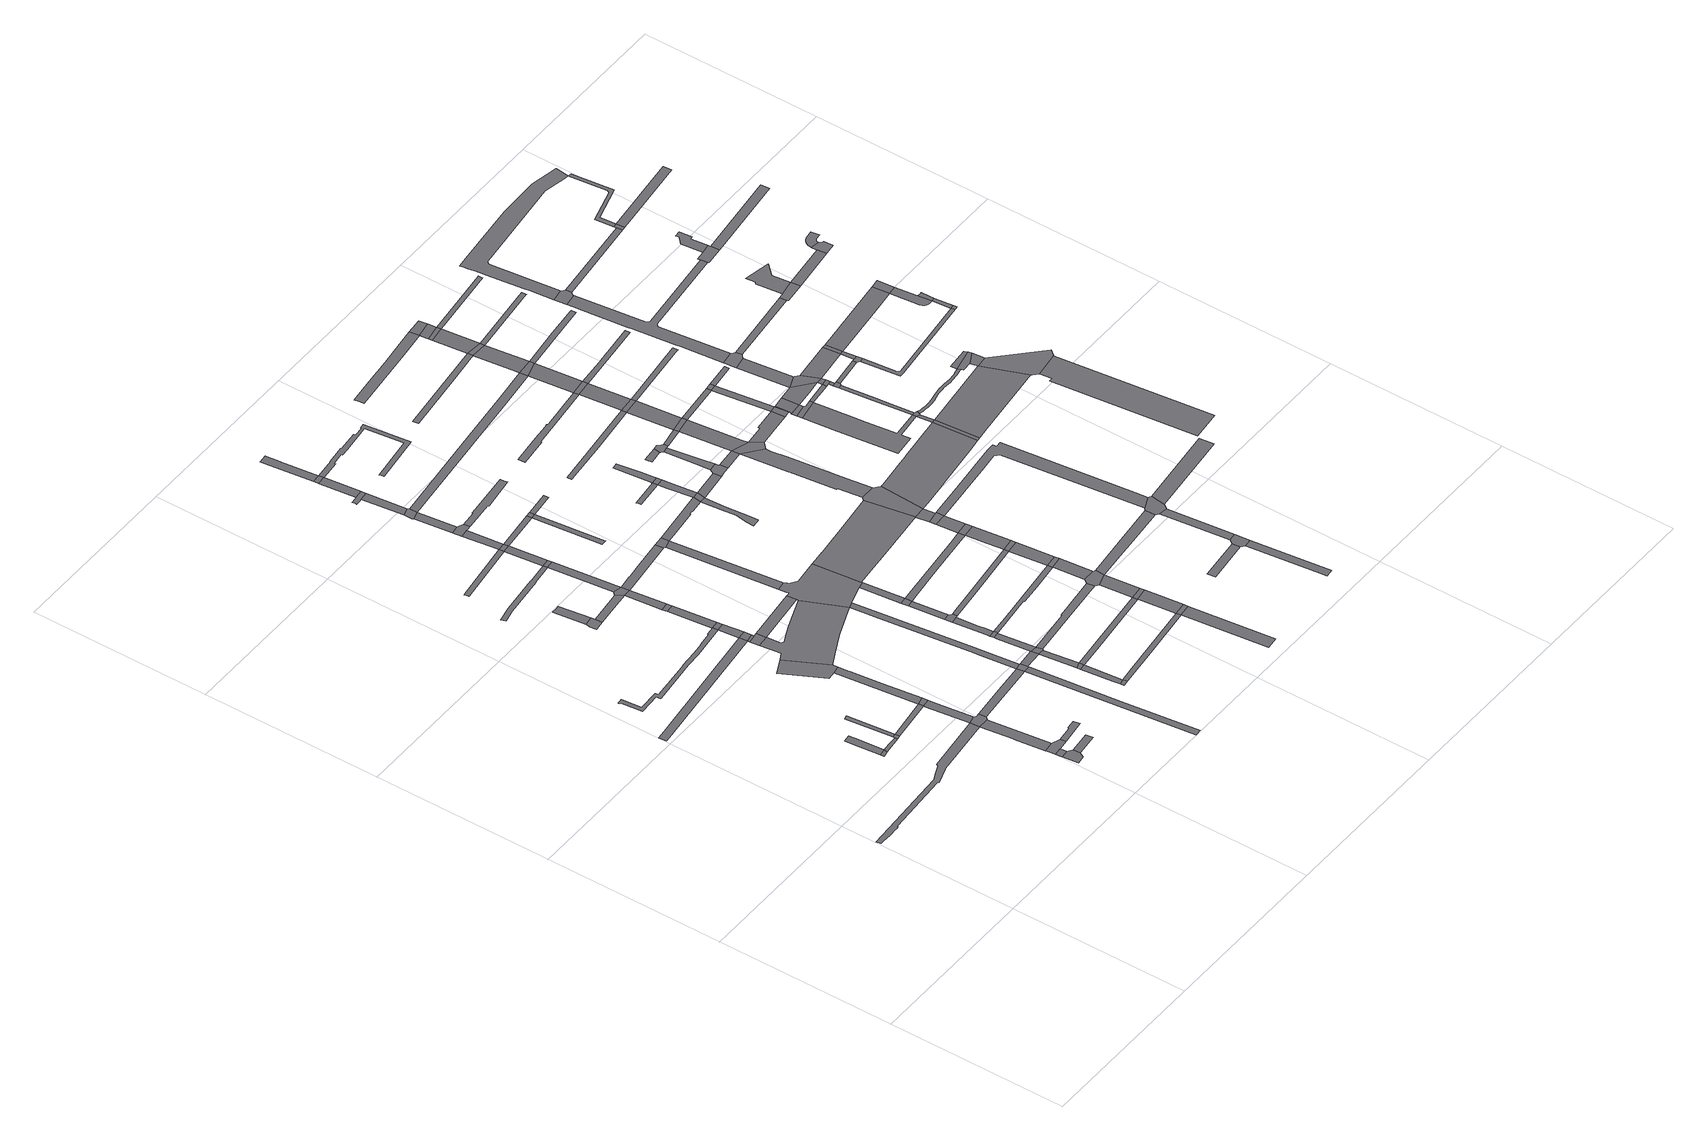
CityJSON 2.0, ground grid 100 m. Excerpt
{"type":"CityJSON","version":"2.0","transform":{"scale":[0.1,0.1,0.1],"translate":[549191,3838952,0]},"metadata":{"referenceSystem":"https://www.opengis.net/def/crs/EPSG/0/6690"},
"CityObjects":{
"road1":{"type":"Road","attributes":{"RoadStructureAttribute.sectionType":"1"},"geometry":[{"type":"MultiSurface","lod":"1","boundaries":[[[0,1,2,3,4,5,6,7,8,9,10,11,12,13,14,15,16,17,18,19,20,21,22]]]}]},
"road2":{"type":"Road","geometry":[{"type":"MultiSurface","lod":"1","boundaries":[[[23,24,25,26]]]}]},
"road3":{"type":"Road","geometry":[{"type":"MultiSurface","lod":"1","boundaries":[[[27,28,29,30,31,24,23]]]}]},
"road4":{"type":"Road","attributes":{"RoadStructureAttribute.sectionType":"1"},"geometry":[{"type":"MultiSurface","lod":"1","boundaries":[[[32,33,23,26,34]]]}]},
"road5":{"type":"Road","geometry":[{"type":"MultiSurface","lod":"1","boundaries":[[[35,36,32,34,37]]]}]},
"road6":{"type":"Road","attributes":{"RoadStructureAttribute.sectionType":"1"},"geometry":[{"type":"MultiSurface","lod":"1","boundaries":[[[38,39,40,41,42,43]]]}]},
"road7":{"type":"Road","attributes":{"RoadStructureAttribute.sectionType":"1"},"geometry":[{"type":"MultiSurface","lod":"1","boundaries":[[[44,45,46,47,36,35]]]}]},
"road8":{"type":"Road","attributes":{"RoadStructureAttribute.sectionType":"1"},"geometry":[{"type":"MultiSurface","lod":"1","boundaries":[[[48,49,50,51,52,53,54,55,56,57,58,59,60,61,62,63,64,65,66,67,68,69,70,71,72]]]}]},
"road9":{"type":"Road","attributes":{"RoadStructureAttribute.sectionType":"1"},"geometry":[{"type":"MultiSurface","lod":"1","boundaries":[[[73,35,37,74]]]}]},
"road10":{"type":"Road","geometry":[{"type":"MultiSurface","lod":"1","boundaries":[[[75,76,77,78,79,80]]]}]},
"road11":{"type":"Road","attributes":{"RoadStructureAttribute.sectionType":"1"},"geometry":[{"type":"MultiSurface","lod":"1","boundaries":[[[81,82,76,75]]]}]},
"road12":{"type":"Road","geometry":[{"type":"MultiSurface","lod":"1","boundaries":[[[83,84,85,86,82,81,87,88]]]}]},
"road13":{"type":"Road","attributes":{"RoadStructureAttribute.sectionType":"1"},"geometry":[{"type":"MultiSurface","lod":"1","boundaries":[[[22,89,90,84,83,91]]]}]},
"road14":{"type":"Road","geometry":[{"type":"MultiSurface","lod":"1","boundaries":[[[92,93,0,22,91,94,95]]]}]},
"road15":{"type":"Road","geometry":[{"type":"MultiSurface","lod":"1","boundaries":[[[96,97,80,79]]]}]},
"road16":{"type":"Road","attributes":{"RoadStructureAttribute.sectionType":"1"},"geometry":[{"type":"MultiSurface","lod":"1","boundaries":[[[98,99,74,100,101,0,93]]]}]},
"road17":{"type":"Road","geometry":[{"type":"MultiSurface","lod":"1","boundaries":[[[102,73,74,99]]]}]},
"road18":{"type":"Road","geometry":[{"type":"MultiSurface","lod":"1","boundaries":[[[103,104,105,106,107,108,109]]]}]},
"road19":{"type":"Road","geometry":[{"type":"MultiSurface","lod":"1","boundaries":[[[110,111,112,113,88,87]]]}]},
"road20":{"type":"Road","geometry":[{"type":"MultiSurface","lod":"1","boundaries":[[[114,115,116,117,118,119]]]}]},
"road21":{"type":"Road","attributes":{"RoadStructureAttribute.sectionType":"1"},"geometry":[{"type":"MultiSurface","lod":"1","boundaries":[[[120,121,122,123,118,117,124,125,73,102]]]}]},
"road22":{"type":"Road","geometry":[{"type":"MultiSurface","lod":"1","boundaries":[[[126,127,128,129,104,103]]]}]},
"road23":{"type":"Road","attributes":{"RoadStructureAttribute.sectionType":"1"},"geometry":[{"type":"MultiSurface","lod":"1","boundaries":[[[130,131,132,133,134,135,136,137,138,139]]]}]},
"road24":{"type":"Road","attributes":{"RoadStructureAttribute.sectionType":"1"},"geometry":[{"type":"MultiSurface","lod":"1","boundaries":[[[140,141,109,108,142,143]]]}]},
"road25":{"type":"Road","attributes":{"RoadStructureAttribute.sectionType":"1"},"geometry":[{"type":"MultiSurface","lod":"1","boundaries":[[[144,43,145,146]]]}]},
"road26":{"type":"Road","geometry":[{"type":"MultiSurface","lod":"1","boundaries":[[[147,146,145,148,149]]]}]},
"road27":{"type":"Road","geometry":[{"type":"MultiSurface","lod":"1","boundaries":[[[150,38,43,144]]]}]},
"road28":{"type":"Road","attributes":{"RoadStructureAttribute.sectionType":"1"},"geometry":[{"type":"MultiSurface","lod":"1","boundaries":[[[151,71,38,150]]]}]},
"road29":{"type":"Road","attributes":{"RoadStructureAttribute.sectionType":"1"},"geometry":[{"type":"MultiSurface","lod":"1","boundaries":[[[152,153,154,95,94,155]]]}]},
"road30":{"type":"Road","attributes":{"RoadStructureAttribute.sectionType":"1"},"geometry":[{"type":"MultiSurface","lod":"1","boundaries":[[[156,157,158,159,160,161]]]}]},
"road31":{"type":"Road","geometry":[{"type":"MultiSurface","lod":"1","boundaries":[[[162,72,71,151]]]}]},
"road32":{"type":"Road","attributes":{"RoadStructureAttribute.sectionType":"1"},"geometry":[{"type":"MultiSurface","lod":"1","boundaries":[[[163,164,165,72,162]]]}]},
"road33":{"type":"Road","geometry":[{"type":"MultiSurface","lod":"1","boundaries":[[[166,167,164,163]]]}]},
"road34":{"type":"Road","attributes":{"RoadStructureAttribute.sectionType":"1"},"geometry":[{"type":"MultiSurface","lod":"1","boundaries":[[[168,143,169,167,166]]]}]},
"road35":{"type":"Road","geometry":[{"type":"MultiSurface","lod":"1","boundaries":[[[170,140,143,168,171]]]}]},
"road36":{"type":"Road","geometry":[{"type":"MultiSurface","lod":"1","boundaries":[[[172,173,174,175,176,177,178,179,180,181,149,148,182,183,114,119,184,185,186,187,188,189,190,191]]]}]},
"road37":{"type":"Road","attributes":{"RoadStructureAttribute.sectionType":"1"},"geometry":[{"type":"MultiSurface","lod":"1","boundaries":[[[192,193,194,195,196]]]}]},
"road38":{"type":"Road","attributes":{"RoadStructureAttribute.sectionType":"1"},"geometry":[{"type":"MultiSurface","lod":"1","boundaries":[[[197,139,170,171]]]}]},
"road39":{"type":"Road","attributes":{"RoadStructureAttribute.sectionType":"1"},"geometry":[{"type":"MultiSurface","lod":"1","boundaries":[[[198,147,149,199]]]}]},
"road40":{"type":"Road","geometry":[{"type":"MultiSurface","lod":"1","boundaries":[[[200,130,139,197]]]}]},
"road41":{"type":"Road","attributes":{"RoadStructureAttribute.sectionType":"1"},"geometry":[{"type":"MultiSurface","lod":"1","boundaries":[[[201,202,161,203,204,130,200]]]}]},
"road42":{"type":"Road","geometry":[{"type":"MultiSurface","lod":"1","boundaries":[[[205,206,152,155,194,193,207,208]]]}]},
"road43":{"type":"Road","geometry":[{"type":"MultiSurface","lod":"1","boundaries":[[[209,156,161,202]]]}]},
"road44":{"type":"Road","attributes":{"RoadStructureAttribute.sectionType":"1"},"geometry":[{"type":"MultiSurface","lod":"1","boundaries":[[[210,211,156,209]]]}]},
"road45":{"type":"Road","geometry":[{"type":"MultiSurface","lod":"1","boundaries":[[[212,213,214,215]]]}]},
"road46":{"type":"Road","geometry":[{"type":"MultiSurface","lod":"1","boundaries":[[[216,217,218,219,211,210,220,221,222]]]}]},
"road47":{"type":"Road","attributes":{"RoadStructureAttribute.sectionType":"1"},"geometry":[{"type":"MultiSurface","lod":"1","boundaries":[[[223,224,205,208,225,226]]]}]},
"road48":{"type":"Road","attributes":{"RoadStructureAttribute.sectionType":"1"},"geometry":[{"type":"MultiSurface","lod":"1","boundaries":[[[227,228,229,219,218]]]}]},
"road49":{"type":"Road","attributes":{"RoadStructureAttribute.sectionType":"1"},"geometry":[{"type":"MultiSurface","lod":"1","boundaries":[[[230,231,232,213,212]]]}]},
"road50":{"type":"Road","attributes":{"RoadStructureAttribute.sectionType":"1"},"geometry":[{"type":"MultiSurface","lod":"1","boundaries":[[[233,234,191,235,236,237,238,152,206]]]}]},
"road51":{"type":"Road","attributes":{"RoadStructureAttribute.sectionType":"1"},"geometry":[{"type":"MultiSurface","lod":"1","boundaries":[[[239,240,241,242,171,168,243]]]}]},
"road52":{"type":"Road","geometry":[{"type":"MultiSurface","lod":"1","boundaries":[[[244,245,246,229,228,247]]]}]},
"road53":{"type":"Road","geometry":[{"type":"MultiSurface","lod":"1","boundaries":[[[248,249,231,230]]]}]},
"road54":{"type":"Road","attributes":{"RoadStructureAttribute.sectionType":"1"},"geometry":[{"type":"MultiSurface","lod":"1","boundaries":[[[250,251,245,244]]]}]},
"road55":{"type":"Road","attributes":{"RoadStructureAttribute.sectionType":"1"},"geometry":[{"type":"MultiSurface","lod":"1","boundaries":[[[226,252,249,248,253]]]}]},
"road56":{"type":"Road","geometry":[{"type":"MultiSurface","lod":"1","boundaries":[[[254,255,256,257,258,259,260,261,262,251,250]]]}]},
"road57":{"type":"Road","geometry":[{"type":"MultiSurface","lod":"1","boundaries":[[[223,226,253,263,264,265]]]}]},
"road58":{"type":"Road","attributes":{"RoadStructureAttribute.sectionType":"1"},"geometry":[{"type":"MultiSurface","lod":"1","boundaries":[[[266,209,202,267,268]]]}]},
"road59":{"type":"Road","attributes":{"RoadStructureAttribute.sectionType":"1"},"geometry":[{"type":"MultiSurface","lod":"1","boundaries":[[[269,270,271,272,255,254]]]}]},
"road60":{"type":"Road","attributes":{"RoadStructureAttribute.sectionType":"1"},"geometry":[{"type":"MultiSurface","lod":"1","boundaries":[[[273,274,275,276,223,265]]]}]},
"road61":{"type":"Road","geometry":[{"type":"MultiSurface","lod":"1","boundaries":[[[277,278,279,271,270]]]}]},
"road62":{"type":"Road","geometry":[{"type":"MultiSurface","lod":"1","boundaries":[[[280,281,275,274,282]]]}]},
"road63":{"type":"Road","attributes":{"RoadStructureAttribute.sectionType":"1"},"geometry":[{"type":"MultiSurface","lod":"1","boundaries":[[[283,284,285,286,287,288,281,280]]]}]},
"road64":{"type":"Road","attributes":{"RoadStructureAttribute.sectionType":"1"},"geometry":[{"type":"MultiSurface","lod":"1","boundaries":[[[289,290,291,292,293,294,295,279,278]]]}]},
"road65":{"type":"Road","geometry":[{"type":"MultiSurface","lod":"1","boundaries":[[[296,297,298,299,300,301,302,303,304,305,198,199,172,191,234,306,307,308,309,310,311,312]]]}]},
"road66":{"type":"Road","geometry":[{"type":"MultiSurface","lod":"1","boundaries":[[[313,314,315,316,317,287,286,318,319]]]}]},
"road67":{"type":"Road","attributes":{"RoadStructureAttribute.sectionType":"1"},"geometry":[{"type":"MultiSurface","lod":"1","boundaries":[[[320,321,322,323,324,268]]]}]},
"road68":{"type":"Road","attributes":{"RoadStructureAttribute.sectionType":"1"},"geometry":[{"type":"MultiSurface","lod":"1","boundaries":[[[325,326,302,301]]]}]},
"road69":{"type":"Road","attributes":{"RoadStructureAttribute.sectionType":"1"},"geometry":[{"type":"MultiSurface","lod":"1","boundaries":[[[327,328,317,316]]]}]},
"road70":{"type":"Road","geometry":[{"type":"MultiSurface","lod":"1","boundaries":[[[329,330,328,327]]]}]},
"road71":{"type":"Road","geometry":[{"type":"MultiSurface","lod":"1","boundaries":[[[331,266,268,324]]]}]},
"road72":{"type":"Road","attributes":{"RoadStructureAttribute.sectionType":"1"},"geometry":[{"type":"MultiSurface","lod":"1","boundaries":[[[332,333,334,335,336,337,338,339,222,221]]]}]},
"road73":{"type":"Road","geometry":[{"type":"MultiSurface","lod":"1","boundaries":[[[340,239,243,326,325]]]}]},
"road74":{"type":"Road","attributes":{"RoadStructureAttribute.sectionType":"1"},"geometry":[{"type":"MultiSurface","lod":"1","boundaries":[[[310,309,330,329]]]}]},
"road75":{"type":"Road","attributes":{"RoadStructureAttribute.sectionType":"1"},"geometry":[{"type":"MultiSurface","lod":"1","boundaries":[[[341,342,212,215,343,344]]]}]},
"road76":{"type":"Road","geometry":[{"type":"MultiSurface","lod":"1","boundaries":[[[345,346,347,348,331,324]]]}]},
"road77":{"type":"Road","attributes":{"RoadStructureAttribute.sectionType":"1"},"geometry":[{"type":"MultiSurface","lod":"1","boundaries":[[[349,248,230,350,351]]]}]},
"road78":{"type":"Road","attributes":{"RoadStructureAttribute.sectionType":"1"},"geometry":[{"type":"MultiSurface","lod":"1","boundaries":[[[352,353,354,355,356,357,358,359,360,361,362,363,364,365,366,367,368,369,370,371,372,277,270]]]}]},
"road79":{"type":"Road","attributes":{"RoadStructureAttribute.sectionType":"1"},"geometry":[{"type":"MultiSurface","lod":"1","boundaries":[[[373,374,375,376,377,265,264,378,379,380,381]]]}]},
"road80":{"type":"Road","attributes":{"RoadStructureAttribute.sectionType":"1"},"geometry":[{"type":"MultiSurface","lod":"1","boundaries":[[[382,383,280,282,384,385,386,387]]]}]},
"road81":{"type":"Road","attributes":{"RoadStructureAttribute.sectionType":"1"},"geometry":[{"type":"MultiSurface","lod":"1","boundaries":[[[388,389,390,340,325,391,392,393,394,395]]]}]},
"road82":{"type":"Road","attributes":{"RoadStructureAttribute.sectionType":"1"},"geometry":[{"type":"MultiSurface","lod":"1","boundaries":[[[396,397,398,319,318,399,400,401]]]}]},
"road83":{"type":"Road","attributes":{"RoadStructureAttribute.sectionType":"1"},"geometry":[{"type":"MultiSurface","lod":"1","boundaries":[[[402,403,404,329,327,405,406,407,408]]]}]},
"road84":{"type":"Road","geometry":[{"type":"MultiSurface","lod":"1","boundaries":[[[409,410,411,412,413]]]}]},
"road85":{"type":"Road","attributes":{"RoadStructureAttribute.sectionType":"1"},"geometry":[{"type":"MultiSurface","lod":"1","boundaries":[[[414,344,415,416,417]]]}]},
"road86":{"type":"Road","attributes":{"RoadStructureAttribute.sectionType":"1"},"geometry":[{"type":"MultiSurface","lod":"1","boundaries":[[[418,419,420,421,422,423,424,425,426,427,428,395]]]}]},
"road87":{"type":"Road","attributes":{"RoadStructureAttribute.sectionType":"1"},"geometry":[{"type":"MultiSurface","lod":"1","boundaries":[[[429,430,431,432,433,312,311,434,435,436]]]}]},
"road88":{"type":"Road","geometry":[{"type":"MultiSurface","lod":"1","boundaries":[[[437,341,344,414]]]}]},
"road89":{"type":"Road","geometry":[{"type":"MultiSurface","lod":"1","boundaries":[[[438,388,395,428]]]}]},
"road90":{"type":"Road","attributes":{"RoadStructureAttribute.sectionType":"1"},"geometry":[{"type":"MultiSurface","lod":"1","boundaries":[[[439,351,440,341,437]]]}]},
"road91":{"type":"Road","attributes":{"RoadStructureAttribute.sectionType":"1"},"geometry":[{"type":"MultiSurface","lod":"1","boundaries":[[[441,442,443,444,247,228,445,446]]]}]},
"road92":{"type":"Road","attributes":{"RoadStructureAttribute.sectionType":"1"},"geometry":[{"type":"MultiSurface","lod":"1","boundaries":[[[447,448,449,413,450,451,388,438]]]}]},
"road93":{"type":"Road","geometry":[{"type":"MultiSurface","lod":"1","boundaries":[[[452,349,351,439]]]}]},
"road94":{"type":"Road","geometry":[{"type":"MultiSurface","lod":"1","boundaries":[[[453,409,413,449]]]}]},
"road95":{"type":"Road","attributes":{"RoadStructureAttribute.sectionType":"1"},"geometry":[{"type":"MultiSurface","lod":"1","boundaries":[[[454,455,349,452]]]}]},
"road96":{"type":"Road","geometry":[{"type":"MultiSurface","lod":"1","boundaries":[[[456,457,373,381,455,454,458]]]}]},
"road97":{"type":"Road","attributes":{"RoadStructureAttribute.sectionType":"1"},"geometry":[{"type":"MultiSurface","lod":"1","boundaries":[[[459,460,461,462,463,464,465,409,453]]]}]},
"road98":{"type":"Road","attributes":{"RoadStructureAttribute.sectionType":"1"},"geometry":[{"type":"MultiSurface","lod":"1","boundaries":[[[466,467,387,468,469,457,456]]]}]},
"road99":{"type":"Road","attributes":{"RoadStructureAttribute.sectionType":"1"},"geometry":[{"type":"MultiSurface","lod":"1","boundaries":[[[470,471,438,428,472,473]]]}]},
"road100":{"type":"Road","geometry":[{"type":"MultiSurface","lod":"1","boundaries":[[[474,382,387,467]]]}]},
"road101":{"type":"Road","attributes":{"RoadStructureAttribute.sectionType":"1"},"geometry":[{"type":"MultiSurface","lod":"1","boundaries":[[[475,401,476,477,382,474]]]}]},
"road102":{"type":"Road","geometry":[{"type":"MultiSurface","lod":"1","boundaries":[[[478,396,401,475]]]}]},
"road103":{"type":"Road","attributes":{"RoadStructureAttribute.sectionType":"1"},"geometry":[{"type":"MultiSurface","lod":"1","boundaries":[[[479,408,480,481,396,478]]]}]},
"road104":{"type":"Road","geometry":[{"type":"MultiSurface","lod":"1","boundaries":[[[482,402,408,479]]]}]},
"road105":{"type":"Road","attributes":{"RoadStructureAttribute.sectionType":"1"},"geometry":[{"type":"MultiSurface","lod":"1","boundaries":[[[483,484,485,486,487,488,489]]]}]},
"road106":{"type":"Road","attributes":{"RoadStructureAttribute.sectionType":"1"},"geometry":[{"type":"MultiSurface","lod":"1","boundaries":[[[490,491,402,482]]]}]},
"road107":{"type":"Road","geometry":[{"type":"MultiSurface","lod":"1","boundaries":[[[492,493,494,495,496]]]}]},
"road108":{"type":"Road","geometry":[{"type":"MultiSurface","lod":"1","boundaries":[[[497,498,499,470,473,500,501,502]]]}]},
"road109":{"type":"Road","geometry":[{"type":"MultiSurface","lod":"1","boundaries":[[[503,504,505,506,491,490]]]}]},
"road110":{"type":"Road","attributes":{"RoadStructureAttribute.sectionType":"1"},"geometry":[{"type":"MultiSurface","lod":"1","boundaries":[[[507,436,508,505,504]]]}]},
"road111":{"type":"Road","attributes":{"RoadStructureAttribute.sectionType":"1"},"geometry":[{"type":"MultiSurface","lod":"1","boundaries":[[[509,510,511,512,513,514,515,516,517,518,519,520,521,522]]]}]},
"road112":{"type":"Road","attributes":{"RoadStructureAttribute.sectionType":"1"},"geometry":[{"type":"MultiSurface","lod":"1","boundaries":[[[523,524,525,526,499,498]]]}]},
"road113":{"type":"Road","geometry":[{"type":"MultiSurface","lod":"1","boundaries":[[[527,528,529,429,436,507,530]]]}]},
"road114":{"type":"Road","geometry":[{"type":"MultiSurface","lod":"1","boundaries":[[[531,532,492,496,533,534,525,524,535,536]]]}]},
"road115":{"type":"Road","attributes":{"RoadStructureAttribute.sectionType":"1"},"geometry":[{"type":"MultiSurface","lod":"1","boundaries":[[[537,502,501,538]]]}]},
"road116":{"type":"Road","attributes":{"RoadStructureAttribute.sectionType":"1"},"geometry":[{"type":"MultiSurface","lod":"1","boundaries":[[[539,540,541,542,543,544,545]]]}]},
"road117":{"type":"Road","attributes":{"RoadStructureAttribute.sectionType":"1"},"geometry":[{"type":"MultiSurface","lod":"1","boundaries":[[[538,546,547,548,549,550,551,528,527,552,553,554,555,556]]]}]},
"road118":{"type":"Road","attributes":{"RoadStructureAttribute.sectionType":"1"},"geometry":[{"type":"MultiSurface","lod":"1","boundaries":[[[557,558,458,454,559,560,561]]]}]},
"road119":{"type":"Road","attributes":{"RoadStructureAttribute.sectionType":"1"},"geometry":[{"type":"MultiSurface","lod":"1","boundaries":[[[562,536,535,563]]]}]},
"road120":{"type":"Road","attributes":{"RoadStructureAttribute.sectionType":"1"},"geometry":[{"type":"MultiSurface","lod":"1","boundaries":[[[564,565,566,567]]]}]},
"road121":{"type":"Road","attributes":{"RoadStructureAttribute.sectionType":"1"},"geometry":[{"type":"MultiSurface","lod":"1","boundaries":[[[568,569,570,571,572,573,574,575,576]]]}]},
"road122":{"type":"Road","geometry":[{"type":"MultiSurface","lod":"1","boundaries":[[[537,538,556,577,578,579]]]}]},
"road123":{"type":"Road","attributes":{"RoadStructureAttribute.sectionType":"1"},"geometry":[{"type":"MultiSurface","lod":"1","boundaries":[[[580,581,563,582,537,579]]]}]},
"road124":{"type":"Road","geometry":[{"type":"MultiSurface","lod":"1","boundaries":[[[583,562,563,581]]]}]},
"road125":{"type":"Road","attributes":{"RoadStructureAttribute.sectionType":"1"},"geometry":[{"type":"MultiSurface","lod":"1","boundaries":[[[584,585,586,587,588,589,590,503,490,591,592,593,594,595,596,597,598,599]]]}]},
"road126":{"type":"Road","attributes":{"RoadStructureAttribute.sectionType":"1"},"geometry":[{"type":"MultiSurface","lod":"1","boundaries":[[[600,601,489,602,562,583]]]}]},
"road127":{"type":"Road","attributes":{"RoadStructureAttribute.sectionType":"1"},"geometry":[{"type":"MultiSurface","lod":"1","boundaries":[[[603,604,605,606,607,608,609]]]}]},
"road128":{"type":"Road","geometry":[{"type":"MultiSurface","lod":"1","boundaries":[[[610,483,489,601]]]}]},
"road129":{"type":"Road","attributes":{"RoadStructureAttribute.sectionType":"1"},"geometry":[{"type":"MultiSurface","lod":"1","boundaries":[[[611,612,613,522,614,483,610]]]}]},
"road130":{"type":"Road","geometry":[{"type":"MultiSurface","lod":"1","boundaries":[[[615,616,564,567,605,604]]]}]},
"road131":{"type":"Road","geometry":[{"type":"MultiSurface","lod":"1","boundaries":[[[617,509,522,613]]]}]},
"road132":{"type":"Road","attributes":{"RoadStructureAttribute.sectionType":"1"},"geometry":[{"type":"MultiSurface","lod":"1","boundaries":[[[618,619,620,621,622,579,578,623,624]]]}]},
"road133":{"type":"Road","attributes":{"RoadStructureAttribute.sectionType":"1"},"geometry":[{"type":"MultiSurface","lod":"1","boundaries":[[[625,626,627,628,629,630,631,632,530,507,633,634,635,636,637,638]]]}]},
"road134":{"type":"Road","attributes":{"RoadStructureAttribute.sectionType":"1"},"geometry":[{"type":"MultiSurface","lod":"1","boundaries":[[[639,446,640,509,617]]]}]},
"road135":{"type":"Road","attributes":{"RoadStructureAttribute.sectionType":"1"},"geometry":[{"type":"MultiSurface","lod":"1","boundaries":[[[641,642,616,615,643]]]}]},
"road136":{"type":"Road","geometry":[{"type":"MultiSurface","lod":"1","boundaries":[[[644,441,446,639]]]}]},
"road137":{"type":"Road","attributes":{"RoadStructureAttribute.sectionType":"1"},"geometry":[{"type":"MultiSurface","lod":"1","boundaries":[[[645,583,581,646,647]]]}]},
"road138":{"type":"Road","attributes":{"RoadStructureAttribute.sectionType":"1"},"geometry":[{"type":"MultiSurface","lod":"1","boundaries":[[[545,648,649,441,644,650,651,652]]]}]},
"road139":{"type":"Road","geometry":[{"type":"MultiSurface","lod":"1","boundaries":[[[599,598,557,561,641,643,653,654]]]}]},
"road140":{"type":"Road","geometry":[{"type":"MultiSurface","lod":"1","boundaries":[[[539,545,652,655]]]}]},
"road141":{"type":"Road","attributes":{"RoadStructureAttribute.sectionType":"1"},"geometry":[{"type":"MultiSurface","lod":"1","boundaries":[[[656,657,658,539,655]]]}]},
"road142":{"type":"Road","geometry":[{"type":"MultiSurface","lod":"1","boundaries":[[[659,660,658,657]]]}]},
"road143":{"type":"Road","attributes":{"RoadStructureAttribute.sectionType":"1"},"geometry":[{"type":"MultiSurface","lod":"1","boundaries":[[[661,576,662,660,659]]]}]},
"road144":{"type":"Road","geometry":[{"type":"MultiSurface","lod":"1","boundaries":[[[663,618,624,664]]]}]},
"road145":{"type":"Road","geometry":[{"type":"MultiSurface","lod":"1","boundaries":[[[665,568,576,661]]]}]},
"road146":{"type":"Road","attributes":{"RoadStructureAttribute.sectionType":"1"},"geometry":[{"type":"MultiSurface","lod":"1","boundaries":[[[666,667,663,664,668]]]}]},
"road147":{"type":"Road","attributes":{"RoadStructureAttribute.sectionType":"1"},"geometry":[{"type":"MultiSurface","lod":"1","boundaries":[[[669,647,618,663]]]}]},
"road148":{"type":"Road","geometry":[{"type":"MultiSurface","lod":"1","boundaries":[[[670,671,672,673,674]]]}]},
"road149":{"type":"Road","geometry":[{"type":"MultiSurface","lod":"1","boundaries":[[[675,666,668,671,670]]]}]},
"road150":{"type":"Road","geometry":[{"type":"MultiSurface","lod":"1","boundaries":[[[676,674,673,677,678,679]]]}]},
"road151":{"type":"Road","attributes":{"RoadStructureAttribute.sectionType":"1"},"geometry":[{"type":"MultiSurface","lod":"1","boundaries":[[[680,681,682,683,610,601]]]}]},
"road152":{"type":"Road","geometry":[{"type":"MultiSurface","lod":"1","boundaries":[[[684,645,647,669]]]}]},
"road153":{"type":"Road","geometry":[{"type":"MultiSurface","lod":"1","boundaries":[[[685,686,687,678,677,688,689,690,691,692,693,694,695]]]}]},
"road154":{"type":"Road","attributes":{"RoadStructureAttribute.sectionType":"1"},"geometry":[{"type":"MultiSurface","lod":"1","boundaries":[[[696,697,698,699,700,701,617,613]]]}]},
"road155":{"type":"Road","attributes":{"RoadStructureAttribute.sectionType":"1"},"geometry":[{"type":"MultiSurface","lod":"1","boundaries":[[[702,703,704,684,669]]]}]},
"road156":{"type":"Road","geometry":[{"type":"MultiSurface","lod":"1","boundaries":[[[705,625,638,706]]]}]},
"road157":{"type":"Road","attributes":{"RoadStructureAttribute.sectionType":"1"},"geometry":[{"type":"MultiSurface","lod":"1","boundaries":[[[707,708,709,710,711,712,713,644,639]]]}]},
"road158":{"type":"Road","attributes":{"RoadStructureAttribute.sectionType":"1"},"geometry":[{"type":"MultiSurface","lod":"1","boundaries":[[[714,675,670,715,716,717]]]}]},
"road159":{"type":"Road","geometry":[{"type":"MultiSurface","lod":"1","boundaries":[[[694,625,705,718]]]}]},
"road160":{"type":"Road","geometry":[{"type":"MultiSurface","lod":"1","boundaries":[[[719,679,678,720]]]}]},
"road161":{"type":"Road","geometry":[{"type":"MultiSurface","lod":"1","boundaries":[[[695,694,718,721,722,723]]]}]},
"road162":{"type":"Road","attributes":{"RoadStructureAttribute.sectionType":"1"},"geometry":[{"type":"MultiSurface","lod":"1","boundaries":[[[724,725,726,727,655,652]]]}]},
"road163":{"type":"Road","attributes":{"RoadStructureAttribute.sectionType":"1"},"geometry":[{"type":"MultiSurface","lod":"1","boundaries":[[[728,654,653,729]]]}]},
"road164":{"type":"Road","geometry":[{"type":"MultiSurface","lod":"1","boundaries":[[[730,731,732,733,734,735,695,723]]]}]},
"road165":{"type":"Road","geometry":[{"type":"MultiSurface","lod":"1","boundaries":[[[736,737,714,717,738,739]]]}]},
"road166":{"type":"Road","attributes":{"RoadStructureAttribute.sectionType":"1"},"geometry":[{"type":"MultiSurface","lod":"1","boundaries":[[[740,741,742,743,659,657]]]}]},
"road167":{"type":"Road","attributes":{"RoadStructureAttribute.sectionType":"1"},"geometry":[{"type":"MultiSurface","lod":"1","boundaries":[[[744,745,746,714,737]]]}]},
"road168":{"type":"Road","geometry":[{"type":"MultiSurface","lod":"1","boundaries":[[[747,719,720,748,749]]]}]},
"road169":{"type":"Road","geometry":[{"type":"MultiSurface","lod":"1","boundaries":[[[750,751,752,733,732,753]]]}]},
"road170":{"type":"Road","geometry":[{"type":"MultiSurface","lod":"1","boundaries":[[[749,748,752,751]]]}]},
"road171":{"type":"Road","geometry":[{"type":"MultiSurface","lod":"1","boundaries":[[[738,717,719,747]]]}]},
"road172":{"type":"Road","geometry":[{"type":"MultiSurface","lod":"1","boundaries":[[[754,755,756,757,758,759,745,744,760,761,762,763]]]}]},
"road173":{"type":"Road","geometry":[{"type":"MultiSurface","lod":"1","boundaries":[[[764,750,753,765]]]}]},
"road174":{"type":"Road","attributes":{"RoadStructureAttribute.sectionType":"1"},"geometry":[{"type":"MultiSurface","lod":"1","boundaries":[[[766,739,738,767]]]}]},
"road175":{"type":"Road","geometry":[{"type":"MultiSurface","lod":"1","boundaries":[[[768,769,770,771,772,773,774,775,776,777,778,779,780,781,782,783,784,722,721,785,786,787,788,789,790,791,792,793,794,795,796,797,798,799,800,801]]]}]},
"road176":{"type":"Road","attributes":{"RoadStructureAttribute.sectionType":"1"},"geometry":[{"type":"MultiSurface","lod":"1","boundaries":[[[802,705,706,803,804]]]}]},
"road177":{"type":"Road","geometry":[{"type":"MultiSurface","lod":"1","boundaries":[[[805,806,807,808,809,810,811,812,813,814]]]}]},
"road178":{"type":"Road","geometry":[{"type":"MultiSurface","lod":"1","boundaries":[[[815,816,764,765,817,818]]]}]},
"road179":{"type":"Road","geometry":[{"type":"MultiSurface","lod":"1","boundaries":[[[819,767,816,815]]]}]},
"road180":{"type":"Road","geometry":[{"type":"MultiSurface","lod":"1","boundaries":[[[820,766,767,819]]]}]},
"road181":{"type":"Road","attributes":{"RoadStructureAttribute.sectionType":"1"},"geometry":[{"type":"MultiSurface","lod":"1","boundaries":[[[821,763,762,822]]]}]},
"road182":{"type":"Road","attributes":{"RoadStructureAttribute.sectionType":"1"},"geometry":[{"type":"MultiSurface","lod":"1","boundaries":[[[823,824,825,826,810,809,827,828,829,830,831,832,757,756,833,834,835,836,837,838]]]}]},
"road183":{"type":"Road","geometry":[{"type":"MultiSurface","lod":"1","boundaries":[[[839,768,801,840,841,842]]]}]},
"road184":{"type":"Road","geometry":[{"type":"MultiSurface","lod":"1","boundaries":[[[843,844,768,839]]]}]},
"road185":{"type":"Road","attributes":{"RoadStructureAttribute.sectionType":"1"},"geometry":[{"type":"MultiSurface","lod":"1","boundaries":[[[845,846,847,848,849,850]]]}]},
"road186":{"type":"Road","geometry":[{"type":"MultiSurface","lod":"1","boundaries":[[[842,841,802,851]]]}]},
"road187":{"type":"Road","geometry":[{"type":"MultiSurface","lod":"1","boundaries":[[[852,853,818,817,854,855,856,857,858]]]}]},
"road188":{"type":"Road","geometry":[{"type":"MultiSurface","lod":"1","boundaries":[[[851,802,804,859,860,846,845,861,862,863]]]}]},
"road189":{"type":"Road","attributes":{"RoadStructureAttribute.sectionType":"1"},"geometry":[{"type":"MultiSurface","lod":"1","boundaries":[[[864,814,813,865]]]}]},
"road190":{"type":"Road","attributes":{"RoadStructureAttribute.sectionType":"1"},"geometry":[{"type":"MultiSurface","lod":"1","boundaries":[[[866,820,819,867,868]]]}]},
"road191":{"type":"Road","attributes":{"RoadStructureAttribute.sectionType":"1"},"geometry":[{"type":"MultiSurface","lod":"1","boundaries":[[[869,870,871,872,873,874,875,876,877,878,879,880,881,882,883,808,807,884,885,886,887,888,889,890,891,892,893,894]]]}]},
"road192":{"type":"Road","geometry":[{"type":"MultiSurface","lod":"1","boundaries":[[[895,896,821,822,897,898]]]}]},
"road193":{"type":"Road","geometry":[{"type":"MultiSurface","lod":"1","boundaries":[[[899,900,901,902,903,896,895]]]}]},
"road194":{"type":"Road","geometry":[{"type":"MultiSurface","lod":"1","boundaries":[[[904,905,906,838,837,907,908,909]]]}]},
"road195":{"type":"Road","geometry":[{"type":"MultiSurface","lod":"1","boundaries":[[[910,858,857,911]]]}]},
"road196":{"type":"Road","attributes":{"RoadStructureAttribute.sectionType":"1"},"geometry":[{"type":"MultiSurface","lod":"1","boundaries":[[[912,868,913,914,915,916,917,918,919]]]}]},
"road197":{"type":"Road","geometry":[{"type":"MultiSurface","lod":"1","boundaries":[[[920,918,858,910]]]}]},
"road198":{"type":"Road","geometry":[{"type":"MultiSurface","lod":"1","boundaries":[[[921,922,864,865,923]]]}]},
"road199":{"type":"Road","attributes":{"RoadStructureAttribute.sectionType":"1"},"geometry":[{"type":"MultiSurface","lod":"1","boundaries":[[[924,925,919,918,920,926]]]}]},
"road200":{"type":"Road","geometry":[{"type":"MultiSurface","lod":"1","boundaries":[[[927,866,868,912]]]}]},
"road201":{"type":"Road","geometry":[{"type":"MultiSurface","lod":"1","boundaries":[[[928,929,930,931,932,933,905,904]]]}]},
"road202":{"type":"Road","attributes":{"RoadStructureAttribute.sectionType":"1"},"geometry":[{"type":"MultiSurface","lod":"1","boundaries":[[[934,895,898,935]]]}]},
"road203":{"type":"Road","attributes":{"RoadStructureAttribute.sectionType":"1"},"geometry":[{"type":"MultiSurface","lod":"1","boundaries":[[[893,936,937,938,922,921,939,940,941]]]}]},
"road204":{"type":"Road","geometry":[{"type":"MultiSurface","lod":"1","boundaries":[[[942,943,934,935,944,945,946,947,948]]]}]},
"road205":{"type":"Road","attributes":{"RoadStructureAttribute.sectionType":"1"},"geometry":[{"type":"MultiSurface","lod":"1","boundaries":[[[949,950,951,952,953,954,955,956,957,958,942,948]]]}]},
"road206":{"type":"Road","attributes":{"RoadStructureAttribute.sectionType":"1"},"geometry":[{"type":"MultiSurface","lod":"1","boundaries":[[[959,921,923,960]]]}]},
"road207":{"type":"Road","attributes":{"RoadStructureAttribute.sectionType":"1"},"geometry":[{"type":"MultiSurface","lod":"1","boundaries":[[[961,909,908,962]]]}]}
},
"vertices":[
[947,926,0],[620,886,0],[618,886,0],[616,877,0],[610,875,0],[607,873,0],[558,851,0],[529,837,0],[521,833,0],[8,803,0],[12,777,0],[74,779,0],[74,774,0],[137,778,0],[138,778,0],[153,778,0],[153,785,0],[513,807,0],[522,802,0],[612,833,0],[615,834,0],[774,853,0],[953,874,0],
[557,1147,0],[518,1141,0],[520,1123,0],[554,1130,0],
[544,1291,0],[539,1344,0],[519,1341,0],[499,1337,0],[504,1291,0],
[657,1156,0],[600,1153,0],[658,1143,0],
[678,1169,0],[656,1166,0],[681,1146,0],
[800,2167,0],[77,2079,0],[5,2070,0],[10,2026,0],[78,2034,0],[806,2123,0],
[648,1432,0],[648,1434,0],[637,1431,0],[626,1428,0],
[737,2305,0],[737,2299,0],[656,2290,0],[656,2287,0],[584,2278,0],[490,2272,0],[487,2272,0],[446,2266,0],[253,2247,0],[250,2265,0],[133,2261,0],[122,2371,0],[106,2369,0],[92,2368,0],[93,2365,0],[99,2353,0],[113,2241,0],[233,2247,0],[235,2225,0],[235,2222,0],[238,2222,0],[503,2252,0],[587,2256,0],[787,2280,0],[783,2310,0],
[915,1202,0],[918,1175,0],
[1054,435,0],[1008,429,0],[1019,344,0],[1065,350,0],[1080,378,0],[1078,418,0],
[1048,472,0],[1004,466,0],
[1058,527,0],[997,519,0],[999,502,0],[1000,500,0],[1107,479,0],[1103,510,0],
[976,692,0],[976,690,0],[1013,872,0],
[1004,928,0],[992,936,0],[1028,888,0],[1024,930,0],
[1204,390,0],[1200,430,0],
[971,1109,0],[963,1180,0],[918,1169,0],[918,1166,0],
[959,1214,0],
[505,2820,0],[455,2813,0],[452,2797,0],[451,2792,0],[455,2753,0],[512,2760,0],[508,2798,0],
[1248,498,0],[1243,534,0],[1193,528,0],[1186,521,0],
[787,1920,0],[701,1877,0],[814,1653,0],[860,1658,0],[904,1668,0],[901,1695,0],
[932,1431,0],[912,1604,0],[911,1605,0],[905,1661,0],[860,1655,0],[914,1214,0],
[480,2994,0],[456,2994,0],[433,2994,0],[433,2991,0],
[672,3219,0],[553,3205,0],[552,3208,0],[332,3180,0],[247,3163,0],[253,3137,0],[325,3152,0],[553,3179,0],[553,3181,0],[677,3196,0],
[699,2822,0],[595,2809,0],[598,2769,0],[726,2783,0],
[851,2131,0],[807,2110,0],[852,2118,0],
[873,2120,0],[813,2059,0],[877,2066,0],
[846,2172,0],
[832,2286,0],
[1387,968,0],[1388,967,0],[1246,953,0],[1393,925,0],
[644,3456,0],[296,3408,0],[289,3407,0],[291,3394,0],[293,3381,0],[647,3429,0],
[828,2316,0],
[798,2558,0],[753,2552,0],[782,2315,0],
[794,2585,0],[749,2580,0],
[770,2785,0],[749,2586,0],
[718,2840,0],[764,2831,0],
[1179,2092,0],[1166,2086,0],[1077,2053,0],[1005,2025,0],[952,2002,0],[923,1988,0],[899,1976,0],[894,1980,0],[886,1987,0],[878,2063,0],[824,1960,0],[826,1940,0],[908,1699,0],[969,1731,0],[1036,1763,0],[1099,1793,0],[1138,1810,0],[1210,1839,0],[1274,1863,0],[1277,1864,0],
[1486,431,0],[1433,926,0],[1394,926,0],[1502,2,0],[1540,6,0],
[719,3201,0],
[1172,2155,0],[1178,2101,0],
[717,3225,0],
[692,3427,0],[691,3434,0],[648,3423,0],[671,3227,0],
[1424,973,0],[1420,973,0],[1431,931,0],[1431,933,0],
[688,3460,0],
[663,3660,0],[619,3654,0],
[1617,513,0],[1587,504,0],[1589,485,0],[1623,489,0],
[684,3700,0],[683,3701,0],[657,3711,0],[613,3705,0],[673,3661,0],[696,3663,0],[692,3697,0],
[1528,984,0],[1526,984,0],[1530,942,0],[1533,942,0],
[657,3713,0],[631,3925,0],[587,3910,0],
[1594,722,0],[1561,717,0],[1582,544,0],
[1391,1219,0],[1311,1873,0],[1297,1704,0],[1312,1579,0],[1358,1218,0],[1365,1157,0],
[1100,2872,0],[933,2852,0],[847,2841,0],[845,2841,0],[1106,2826,0],
[623,3977,0],[581,3964,0],[578,3918,0],[631,3970,0],
[1593,748,0],[1558,737,0],
[599,4201,0],[552,4196,0],
[1533,937,0],[1567,941,0],
[596,4227,0],[548,4222,0],[533,4220,0],[511,4218,0],[509,4218,0],[512,4200,0],[512,4192,0],[514,4192,0],[536,4194,0],
[1569,943,0],[1572,948,0],[1564,980,0],
[913,3487,0],[910,3458,0],[916,3459,0],
[575,4421,0],[575,4427,0],[525,4424,0],[526,4418,0],
[1564,984,0],[1539,1187,0],[1504,1182,0],[1506,1166,0],
[570,4456,0],[569,4456,0],[523,4452,0],
[1539,1209,0],[1501,1204,0],[1544,1188,0],
[1537,1220,0],[1534,1254,0],[1527,1293,0],[1514,1411,0],[1477,1406,0],[1499,1220,0],
[542,4666,0],[546,4666,0],[540,4709,0],[540,4711,0],[536,4744,0],[487,4738,0],[491,4709,0],
[1285,2170,0],[1282,2173,0],[1260,2191,0],[1250,2199,0],[1245,2207,0],[1238,2219,0],[1187,2213,0],[1192,2171,0],[1194,2157,0],[1183,2156,0],[1311,1877,0],[1316,1879,0],[1419,1909,0],[1421,1910,0],[1455,1918,0],[1455,1923,0],[1425,2186,0],
[1522,1440,0],[1515,1445,0],[1511,1449,0],[1508,1451,0],[1473,1447,0],[1526,1412,0],[1525,1440,0],
[959,3079,0],[973,3079,0],[987,3079,0],[987,3081,0],[943,3463,0],
[1164,2834,0],[1117,2819,0],
[1487,1648,0],[1450,1642,0],
[1482,1686,0],[1445,1682,0],
[940,3490,0],
[863,3679,0],[866,3673,0],[1055,3699,0],[1052,3720,0],[1050,3741,0],[861,3719,0],[779,3709,0],[779,3704,0],
[1158,2879,0],
[2146,577,0],[1706,524,0],[1869,518,0],[2149,550,0],
[1078,3478,0],[1078,3492,0],[1076,3505,0],[991,3496,0],
[2117,811,0],[1721,737,0],[2120,784,0],
[686,4439,0],[685,4447,0],[754,4455,0],[755,4448,0],[798,4452,0],[961,4472,0],[966,4472,0],[993,4259,0],[743,4226,0],[744,4214,0],[746,4201,0],[1018,4237,0],[985,4494,0],[960,4490,0],[960,4485,0],[905,4479,0],[904,4490,0],[789,4479,0],[788,4482,0],[684,4470,0],[684,4467,0],
[2069,1045,0],[1888,1024,0],[1820,1016,0],[1820,1010,0],[1570,981,0],[1574,949,0],[1889,984,0],[1893,984,0],[2077,1004,0],
[2066,1271,0],[1647,1221,0],[1796,1218,0],[1797,1213,0],[1909,1224,0],[2069,1244,0],
[1479,2918,0],[1478,2918,0],[1466,2916,0],[1374,2860,0],[1373,2864,0],[1394,2867,0],[1395,2863,0],[1474,2873,0],
[2037,1504,0],[1662,1457,0],[1558,1444,0],[1694,1435,0],[1793,1446,0],[2040,1478,0],
[2006,1749,0],[1948,1740,0],[1523,1690,0],[1523,1653,0],[1738,1680,0],[1919,1701,0],[2011,1712,0],
[1449,3134,0],[1291,3117,0],[1293,3105,0],[1294,3092,0],[1451,3106,0],
[2219,559,0],[2150,544,0],[2204,80,0],[2275,88,0],
[1488,2737,0],[1493,2677,0],[1485,2615,0],[1480,2568,0],[1505,2571,0],[1514,2572,0],[1525,2574,0],[1529,2575,0],[1525,2615,0],[1512,2762,0],[1507,2874,0],
[1932,2247,0],[1760,2226,0],[1519,2197,0],[1518,2197,0],[1504,2195,0],[1521,1929,0],[1680,1947,0],[1979,1979,0],
[2216,585,0],
[1517,2922,0],
[2192,793,0],[2121,778,0],
[1714,4100,0],[1499,4073,0],[1216,4040,0],[1006,4015,0],[1500,4027,0],[1720,4055,0],
[1510,2965,0],[1499,3055,0],[1492,3111,0],[1452,3100,0],[1459,3056,0],
[2189,819,0],
[1489,3139,0],
[2166,1012,0],[2097,989,0],
[2158,1071,0],[2088,1070,0],[2168,1064,0],
[1486,3165,0],[1478,3229,0],[1459,3354,0],[1443,3352,0],[1427,3350,0],[1447,3148,0],[1448,3140,0],
[2141,1226,0],[2138,1252,0],[2070,1237,0],[2071,1225,0],
[1672,2940,0],[1527,2923,0],[1511,2874,0],[1678,2896,0],
[2135,1279,0],
[2110,1486,0],[2041,1471,0],[2065,1277,0],
[2107,1513,0],
[2082,1720,0],[2011,1710,0],[2026,1594,0],
[2078,1757,0],
[1779,3550,0],[1505,3518,0],[1244,3488,0],[1245,3477,0],[1247,3462,0],[1505,3491,0],[1783,3524,0],
[2064,1874,0],[1992,1869,0],
[1648,3269,0],[1564,3260,0],[1566,3241,0],[1568,3223,0],[1643,3231,0],
[1732,2950,0],[1729,2971,0],[1685,2965,0],[1706,2900,0],[1742,2904,0],[1737,2948,0],
[2062,1917,0],[2056,1916,0],[1988,1904,0],[1990,1890,0],
[2048,1983,0],[1979,1977,0],
[1749,3808,0],[1502,3778,0],[1494,3778,0],[1492,3783,0],[1474,3780,0],[1384,3770,0],[1361,3768,0],[1213,3750,0],[1214,3731,0],[1216,3712,0],[1377,3730,0],[1376,3736,0],[1502,3750,0],[1753,3780,0],
[1716,3050,0],[1689,3223,0],[1658,3218,0],[1677,3045,0],
[2028,2265,0],[1944,2264,0],[1940,2259,0],[2059,2237,0],
[1683,3265,0],[1676,3272,0],[1645,3229,0],[1653,3223,0],[1704,3226,0],[1700,3249,0],
[1851,2961,0],[1856,2917,0],
[1682,4381,0],[1496,4357,0],[1142,4315,0],[1144,4300,0],[1146,4285,0],[1497,4327,0],[1685,4350,0],
[1858,2900,0],[1867,2829,0],[1889,2654,0],[1889,2653,0],[1920,2398,0],[1927,2399,0],[2027,2270,0],[2010,2406,0],[1968,2727,0],[1957,2808,0],[1955,2837,0],
[2650,1117,0],[2392,1089,0],[2320,1028,0],[2436,1039,0],[2653,1061,0],
[1813,3271,0],[1817,3243,0],
[2697,645,0],[2458,619,0],[2463,574,0],[2702,600,0],
[1644,4693,0],[1493,4674,0],[1401,4662,0],[1248,4646,0],[1103,4630,0],[1107,4603,0],[1110,4576,0],[1494,4619,0],[1651,4639,0],
[1973,2854,0],[1989,2869,0],[1945,2929,0],
[1940,2971,0],[1906,3258,0],[1817,3237,0],
[1903,3285,0],
[2724,1232,0],[2639,1957,0],[2609,1954,0],[2606,1977,0],[2562,1973,0],[2518,1968,0],[2279,1941,0],[2068,1874,0],[2445,1915,0],[2544,1926,0],[2555,1917,0],[2567,1908,0],[2568,1905,0],[2650,1231,0],[2662,1130,0],[2732,1163,0],
[1902,3292,0],[1873,3534,0],[1811,3286,0],
[2801,312,0],[2769,590,0],[2725,585,0],[2729,546,0],[2772,182,0],[2776,146,0],[2820,151,0],
[1870,3561,0],
[1869,3567,0],[1843,3785,0],[1842,3791,0],[1779,3557,0],
[2759,674,0],[2715,669,0],
[1838,3819,0],
[2186,2970,0],[2171,2967,0],[2058,2954,0],[2059,2943,0],[1958,2931,0],[2116,2884,0],[2193,2893,0],
[2568,2299,0],[2301,2266,0],[2300,2266,0],[2223,2257,0],[2193,2253,0],[2073,2238,0],[2066,2238,0],[2062,2237,0],[2053,1984,0],[2091,1988,0],[2199,2002,0],[2270,2011,0],[2507,2041,0],[2589,2051,0],
[1809,4080,0],[1748,3814,0],
[2670,1048,0],[2710,713,0],[2716,1041,0],
[1806,4108,0],
[2140,3313,0],[2138,3286,0],[2143,3287,0],
[1685,4346,0],[1712,4117,0],[1805,4114,0],[1777,4340,0],[1776,4347,0],
[2738,1070,0],[2748,1151,0],
[1773,4373,0],
[1750,4574,0],[1749,4581,0],[1659,4569,0],
[1745,4606,0],[1657,4591,0],
[1740,4654,0],[1652,4627,0],
[2220,2974,0],[2231,2898,0],
[1734,4704,0],
[2226,2975,0],[2223,2974,0],[2232,2896,0],
[2178,3290,0],
[2301,2888,0],[2233,2881,0],[2227,2880,0],[2230,2852,0],[2304,2865,0],
[2293,2983,0],
[2314,2857,0],[2234,2822,0],[2354,2843,0],[2352,2862,0],
[2282,3582,0],[2283,3582,0],[2280,3609,0],[2279,3609,0],
[2175,3317,0],
[2408,2391,0],[2387,2563,0],[2379,2635,0],[2254,2652,0],[2276,2461,0],[2295,2307,0],[2295,2305,0],[2416,2319,0],[2411,2371,0],[2556,2387,0],[2556,2407,0],
[2250,3838,0],[2252,3838,0],[2249,3865,0],[2247,3865,0],[2007,3837,0],[1993,3836,0],
[2318,3308,0],[2315,3333,0],[2313,3333,0],
[2588,2301,0],[2609,2054,0],
[1961,4098,0],[1976,4100,0],[2215,4128,0],[2216,4129,0],[2213,4156,0],[2211,4156,0],[2032,4136,0],
[2375,2993,0],[2417,2901,0],[2459,2906,0],[2479,2908,0],
[2578,2380,0],
[2483,2879,0],[2482,2857,0],
[2583,2388,0],[2588,2403,0],[2573,2408,0],
[2182,4394,0],[2184,4394,0],[2181,4420,0],[2179,4420,0],
[3211,1202,0],[3220,1123,0],
[2559,2537,0],[2549,2622,0],[2529,2805,0],[2508,2802,0],[2530,2623,0],[2538,2555,0],
[2450,3021,0],[2448,3023,0],[2514,2912,0],[2472,3004,0],
[2156,4629,0],[2156,4633,0],[2155,4655,0],[2153,4655,0],
[2414,3294,0],[2342,3281,0],[2374,3003,0],
[2518,2885,0],[2501,2860,0],[2520,2863,0],
[2534,2838,0],[2524,2837,0],[2504,2835,0],[2536,2817,0],
[2419,3351,0],[2411,3356,0],[2406,3363,0],[2333,3352,0],[2335,3336,0],[2338,3310,0],[2419,3303,0],[2424,3308,0],[2432,3313,0],[2426,3348,0],
[2701,2860,0],[2704,2839,0],
[2695,3031,0],[2706,2935,0],
[2943,2424,0],[2925,2419,0],[2900,2413,0],[2863,2410,0],[2848,2410,0],[2818,2412,0],[2795,2412,0],[2785,2412,0],[2753,2409,0],[2738,2407,0],[2718,2402,0],[2716,2401,0],[2693,2396,0],[2668,2394,0],[2643,2393,0],[2623,2396,0],[2608,2398,0],[2606,2383,0],[2621,2381,0],[2643,2378,0],[2668,2379,0],[2696,2381,0],[2721,2387,0],[2733,2390,0],[2741,2392,0],[2756,2394,0],[2786,2397,0],[2796,2397,0],[2818,2397,0],[2848,2395,0],[2863,2395,0],[2903,2398,0],[2938,2404,0],[2953,2406,0],
[3017,2353,0],[2680,2063,0],[3110,2114,0],
[2310,4264,0],[2302,4269,0],[2297,4277,0],[2228,4266,0],[2236,4196,0],[2305,4207,0],[2308,4214,0],[2313,4222,0],[2320,4227,0],[2317,4262,0],
[2737,2864,0],[2713,2861,0],[2719,2829,0],[2741,2832,0],
[2729,2938,0],
[2717,3033,0],
[2862,3400,0],[2866,3363,0],
[2372,3805,0],[2364,3808,0],[2357,3813,0],[2352,3820,0],[2240,4159,0],[2243,4131,0],[2273,3868,0],[2277,3841,0],[2305,3611,0],[2308,3585,0],[2360,3748,0],[2362,3755,0],[2367,3763,0],[2375,3768,0],[2866,3825,0],[2861,3860,0],
[3072,2450,0],[2956,2394,0],[3010,2399,0],[3073,2433,0],
[3060,2470,0],[2940,2459,0],
[3284,2103,0],[3143,2085,0],[3151,2018,0],[3129,2016,0],[3223,1220,0],[3386,1238,0],
[3082,2361,0],
[2776,2635,0],[2763,2647,0],[2745,2615,0],[2746,2612,0],[2769,2615,0],[3277,2674,0],[3275,2694,0],
[3116,2109,0],[3142,2086,0],[3284,2104,0],[3312,2138,0],[3312,2139,0],
[2814,4317,0],[2817,4286,0],
[3180,3088,0],[3050,2976,0],[3188,2993,0],
[2832,4824,0],[2829,4824,0],[2819,4824,0],[2592,4817,0],[2221,4775,0],[2162,4768,0],[2166,4744,0],[2169,4724,0],[2175,4687,0],[2176,4680,0],[2177,4675,0],[2180,4658,0],[2183,4632,0],[2210,4423,0],[2213,4398,0],[2253,4659,0],[2253,4664,0],[2255,4668,0],[2256,4671,0],[2261,4676,0],[2268,4679,0],[2824,4744,0],[2827,4745,0],[2960,4719,0],[2977,4717,0],[2987,4795,0],
[2980,3421,0],[2891,3403,0],[2869,3355,0],[2987,3369,0],
[2967,3524,0],[3024,3584,0],[2878,3610,0],[2884,3560,0],[2874,3550,0],
[2964,3890,0],[2911,3883,0],[2858,3878,0],[2869,3818,0],[2971,3829,0],[2966,3879,0],
[3295,2697,0],[3297,2677,0],
[3238,2999,0],[3206,2831,0],[3211,2816,0],[3219,2806,0],[3231,2799,0],[3246,2797,0],[3264,2799,0],[3251,2887,0],
[3284,2802,0],
[2834,4335,0],[2812,4331,0],[2838,4288,0],
[3266,2874,0],[3256,2877,0],[3281,2875,0],
[3230,3094,0],
[2952,3986,0],[2970,3989,0],[2962,4059,0],[2929,4056,0],[2932,4038,0],[2897,4003,0],
[3240,3451,0],[3246,3400,0],
[3002,4506,0],[2995,4491,0],[2800,4437,0],[2825,4425,0],[3025,4482,0],[2998,4714,0],
[3237,3486,0],[3237,3474,0],[3311,3408,0],[3305,3460,0],[3297,3462,0],[3290,3469,0],[3287,3477,0],
[3287,3487,0],[3292,3494,0],[3299,3500,0],[3332,3502,0],[3326,3550,0],[3294,3547,0],[3279,3544,0],[3262,3534,0],[3249,3522,0],[3239,3504,0],
[3293,4389,0],[3297,4342,0],
[3455,3936,0],[3461,3886,0]
]}
